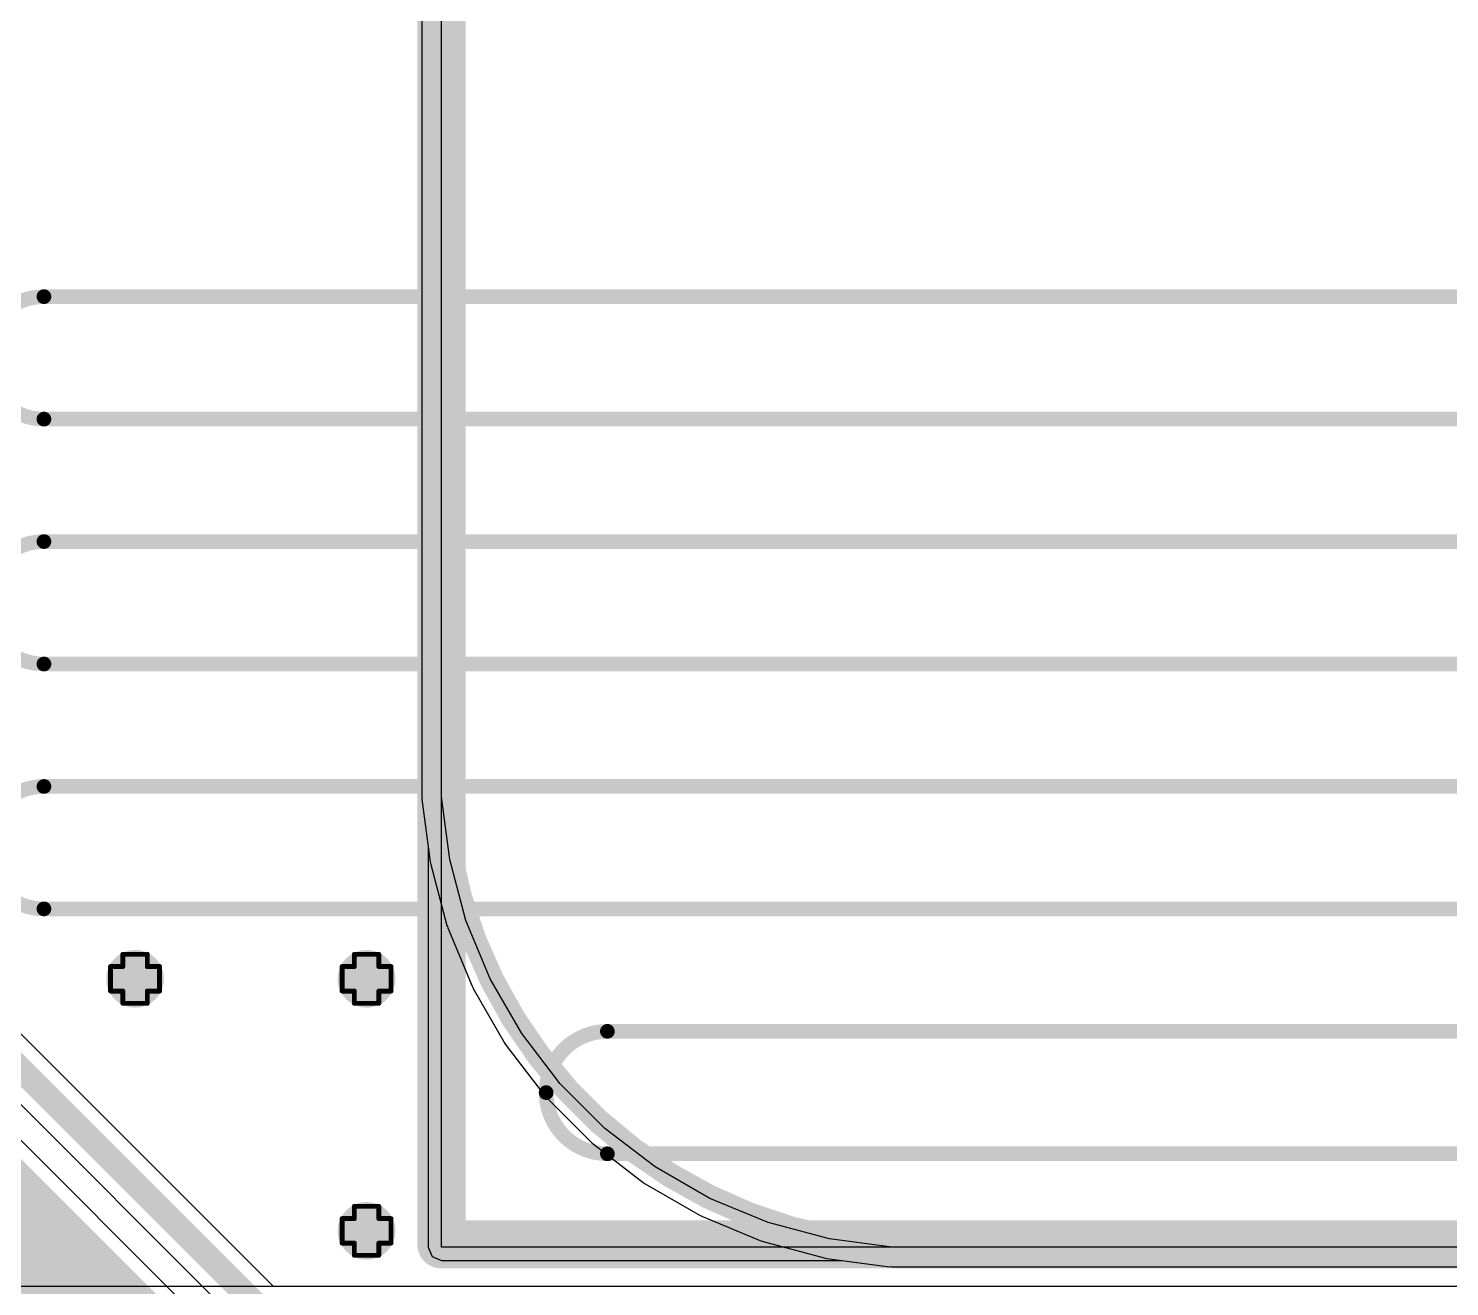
# Model space of a CAD drawing. Header units: inches. Extents: x -25 to 271, y -41 to 15.
# Drawn here: x 28.87 to 43.6, y -27.43 to -14.38 of the extents above; entities that cross this region are included whole.
import ezdxf

# ---------------------------------------------------------------- set-up
doc = ezdxf.new("R2010")
doc.units = ezdxf.units.IN
for name, color, linetype in [('Board_outline', 216, 'Continuous'), ('Bottom Layer', 5, 'Continuous'), ('Dimensions', 6, 'Continuous'), ('Drill Drawing', 1, 'Continuous'), ('Multi-Layer', 9, 'Continuous'), ('Top Layer', 1, 'Continuous'), ('Via Holes', 16, 'Continuous')]:
    doc.layers.add(name, color=color, linetype=linetype)

msp = doc.modelspace()

# ---------------------------------------------------------------- hatches: boundary and pattern name
at = {"layer": 'Bottom Layer'}
h = msp.add_hatch(color=5, dxfattribs=at)
edge = h.paths.add_edge_path()
edge.add_arc((29.972, -24.235), 0.3, 0, 360)
h = msp.add_hatch(color=5, dxfattribs=at)
edge = h.paths.add_edge_path()
edge.add_arc((32.372, -24.235), 0.3, 0, 360)
h = msp.add_hatch(color=5, dxfattribs=at)
edge = h.paths.add_edge_path()
edge.add_arc((32.372, -26.849), 0.3, 0, 360)
at = {"layer": 'Top Layer'}
h = msp.add_hatch(color=1, dxfattribs=at)
edge = h.paths.add_edge_path()
edge.add_arc((29.972, -24.235), 0.3, 0, 360)
h = msp.add_hatch(color=1, dxfattribs=at)
edge = h.paths.add_edge_path()
edge.add_arc((32.372, -24.235), 0.3, 0, 360)
h = msp.add_hatch(color=1, dxfattribs=at)
edge = h.paths.add_edge_path()
edge.add_arc((32.372, -26.849), 0.3, 0, 360)
at = {"layer": 'Via Holes'}
h = msp.add_hatch(color=7, dxfattribs=at)
edge = h.paths.add_edge_path()
edge.add_arc((29.972, -24.235), 0.15, 0, 360)
h = msp.add_hatch(color=7, dxfattribs=at)
edge = h.paths.add_edge_path()
edge.add_arc((32.372, -24.235), 0.15, 0, 360)
h = msp.add_hatch(color=7, dxfattribs=at)
edge = h.paths.add_edge_path()
edge.add_arc((32.372, -26.849), 0.15, 0, 360)

# ---------------------------------------------------------------- linework, layer by layer
at = {"layer": 'Board_outline'}
for points in [[(33.148, -22.019, 0.254, 0.254, 0), (33.148, -9.011, 0.254, 0.254, 0)], [(38.148, -27.019, 0.254, 0.254, -0.414214), (33.148, -22.019, 0.254, 0.254, 0)], [(38.148, -27.019, 0.254, 0.254, 0), (51.148, -27.019, 0.254, 0.254, 0)]]:
    msp.add_lwpolyline(points, format="xyseb", dxfattribs=at)
for points in [[(33.085, -22.019, 0.127, 0.127, 1), (33.212, -22.019, 0.127, 0.127, 1)], [(33.085, -22.019, 0.127, 0.127, 1), (33.212, -22.019, 0.127, 0.127, 1)], [(38.085, -27.019, 0.127, 0.127, 1), (38.212, -27.019, 0.127, 0.127, 1)], [(38.085, -27.019, 0.127, 0.127, 1), (38.212, -27.019, 0.127, 0.127, 1)]]:
    msp.add_lwpolyline(points, format="xyseb", close=True, dxfattribs=at)
at = {"layer": 'Bottom Layer'}
for p, q in [((32.944, -9.011), (32.944, -22.019)), ((32.944, -22.019), (32.944, -22.347)), ((32.944, -22.347), (32.947, -22.36)), ((32.947, -22.36), (32.946, -22.373)), ((32.946, -22.373), (33.031, -23.023)), ((33.031, -23.023), (33.036, -23.036)), ((33.036, -23.036), (33.037, -23.049)), ((33.037, -23.049), (33.206, -23.682)), ((33.206, -23.682), (33.212, -23.694)), ((33.212, -23.694), (33.215, -23.708)), ((33.215, -23.708), (33.466, -24.313)), ((33.466, -24.313), (33.473, -24.324)), ((33.473, -24.324), (33.478, -24.337)), ((33.478, -24.337), (33.805, -24.905)), ((33.805, -24.905), (33.814, -24.915)), ((33.814, -24.915), (33.82, -24.927)), ((33.82, -24.927), (34.219, -25.447)), ((34.219, -25.447), (34.229, -25.456)), ((34.229, -25.456), (34.237, -25.467)), ((34.237, -25.467), (34.7, -25.93)), ((34.7, -25.93), (34.711, -25.938)), ((34.711, -25.938), (34.72, -25.948)), ((34.72, -25.948), (35.24, -26.347)), ((35.24, -26.347), (35.252, -26.353)), ((35.252, -26.353), (35.262, -26.362)), ((35.262, -26.362), (35.83, -26.69)), ((35.83, -26.69), (35.843, -26.694)), ((35.843, -26.694), (35.854, -26.701)), ((35.854, -26.701), (36.459, -26.952)), ((36.459, -26.952), (36.473, -26.955)), ((36.473, -26.955), (36.485, -26.961)), ((36.485, -26.961), (37.118, -27.13)), ((37.118, -27.13), (37.131, -27.131)), ((37.131, -27.131), (37.144, -27.136)), ((37.144, -27.136), (37.794, -27.221)), ((37.794, -27.221), (37.807, -27.22)), ((37.807, -27.22), (37.82, -27.223)), ((37.82, -27.223), (51.476, -27.223)), ((53.181, -27.427), (26.963, -27.427))]:
    msp.add_line(p, q, dxfattribs=at)
at = {"layer": 'Dimensions'}
for points in [[(33.148, -26.989, 0.5, 0.5, 0), (33.148, -4.039, 0.5, 0.5, 0)], [(28.392, -17.795, 0.152, 0.152, -0.414214), (29.027, -17.16, 0.152, 0.152, 0)], [(28.392, -17.795, 0.152, 0.152, -0.414214), (29.027, -17.16, 0.152, 0.152, 0)], [(29.027, -17.16, 0.152, 0.152, 0), (54.427, -17.16, 0.152, 0.152, 0)], [(29.027, -17.16, 0.152, 0.152, 0), (54.427, -17.16, 0.152, 0.152, 0)], [(29.027, -18.43, 0.152, 0.152, -0.414214), (28.392, -17.795, 0.152, 0.152, 0)], [(29.027, -18.43, 0.152, 0.152, -0.414214), (28.392, -17.795, 0.152, 0.152, 0)], [(29.027, -18.43, 0.152, 0.152, 0), (54.427, -18.43, 0.152, 0.152, 0)], [(29.027, -18.43, 0.152, 0.152, 0), (54.427, -18.43, 0.152, 0.152, 0)], [(28.392, -20.335, 0.152, 0.152, -0.414214), (29.027, -19.7, 0.152, 0.152, 0)], [(28.392, -20.335, 0.152, 0.152, -0.414214), (29.027, -19.7, 0.152, 0.152, 0)], [(29.027, -19.7, 0.152, 0.152, 0), (54.427, -19.7, 0.152, 0.152, 0)], [(29.027, -19.7, 0.152, 0.152, 0), (54.427, -19.7, 0.152, 0.152, 0)], [(29.027, -20.97, 0.152, 0.152, -0.414214), (28.392, -20.335, 0.152, 0.152, 0)], [(29.027, -20.97, 0.152, 0.152, -0.414214), (28.392, -20.335, 0.152, 0.152, 0)], [(29.027, -20.97, 0.152, 0.152, 0), (54.427, -20.97, 0.152, 0.152, 0)], [(29.027, -20.97, 0.152, 0.152, 0), (54.427, -20.97, 0.152, 0.152, 0)], [(28.392, -22.875, 0.152, 0.152, -0.414214), (29.027, -22.24, 0.152, 0.152, 0)], [(28.392, -22.875, 0.152, 0.152, -0.414214), (29.027, -22.24, 0.152, 0.152, 0)], [(29.027, -22.24, 0.152, 0.152, 0), (54.427, -22.24, 0.152, 0.152, 0)], [(29.027, -22.24, 0.152, 0.152, 0), (54.427, -22.24, 0.152, 0.152, 0)], [(29.027, -23.51, 0.152, 0.152, -0.414214), (28.392, -22.875, 0.152, 0.152, 0)], [(29.027, -23.51, 0.152, 0.152, -0.414214), (28.392, -22.875, 0.152, 0.152, 0)], [(29.027, -23.51, 0.152, 0.152, 0), (54.427, -23.51, 0.152, 0.152, 0)], [(29.027, -23.51, 0.152, 0.152, 0), (54.427, -23.51, 0.152, 0.152, 0)], [(34.234, -25.415, 0.152, 0.152, -0.414214), (34.869, -24.78, 0.152, 0.152, 0)], [(34.869, -24.78, 0.152, 0.152, 0), (54.427, -24.78, 0.152, 0.152, 0)], [(34.869, -26.05, 0.152, 0.152, -0.414214), (34.234, -25.415, 0.152, 0.152, 0)], [(34.869, -26.05, 0.152, 0.152, 0), (54.427, -26.05, 0.152, 0.152, 0)], [(33.148, -26.989, 0.5, 0.5, 0), (56.148, -26.989, 0.5, 0.5, 0)], [(38.529, -27.019, 0.254, 0.254, 0), (61.468, -27.019, 0.254, 0.254, 0)]]:
    msp.add_lwpolyline(points, format="xyseb", dxfattribs=at)
for points in [[(28.989, -17.16, 0.0762, 0.0762, 1), (29.065, -17.16, 0.0762, 0.0762, 1)], [(28.989, -17.16, 0.0762, 0.0762, 1), (29.065, -17.16, 0.0762, 0.0762, 1)], [(28.989, -17.16, 0.0762, 0.0762, 1), (29.065, -17.16, 0.0762, 0.0762, 1)], [(28.989, -17.16, 0.0762, 0.0762, 1), (29.065, -17.16, 0.0762, 0.0762, 1)], [(28.989, -18.43, 0.0762, 0.0762, 1), (29.065, -18.43, 0.0762, 0.0762, 1)], [(28.989, -18.43, 0.0762, 0.0762, 1), (29.065, -18.43, 0.0762, 0.0762, 1)], [(28.989, -18.43, 0.0762, 0.0762, 1), (29.065, -18.43, 0.0762, 0.0762, 1)], [(28.989, -18.43, 0.0762, 0.0762, 1), (29.065, -18.43, 0.0762, 0.0762, 1)], [(28.989, -19.7, 0.0762, 0.0762, 1), (29.065, -19.7, 0.0762, 0.0762, 1)], [(28.989, -19.7, 0.0762, 0.0762, 1), (29.065, -19.7, 0.0762, 0.0762, 1)], [(28.989, -19.7, 0.0762, 0.0762, 1), (29.065, -19.7, 0.0762, 0.0762, 1)], [(28.989, -19.7, 0.0762, 0.0762, 1), (29.065, -19.7, 0.0762, 0.0762, 1)], [(28.989, -20.97, 0.0762, 0.0762, 1), (29.065, -20.97, 0.0762, 0.0762, 1)], [(28.989, -20.97, 0.0762, 0.0762, 1), (29.065, -20.97, 0.0762, 0.0762, 1)], [(28.989, -20.97, 0.0762, 0.0762, 1), (29.065, -20.97, 0.0762, 0.0762, 1)], [(28.989, -20.97, 0.0762, 0.0762, 1), (29.065, -20.97, 0.0762, 0.0762, 1)], [(28.989, -22.24, 0.0762, 0.0762, 1), (29.065, -22.24, 0.0762, 0.0762, 1)], [(28.989, -22.24, 0.0762, 0.0762, 1), (29.065, -22.24, 0.0762, 0.0762, 1)], [(28.989, -22.24, 0.0762, 0.0762, 1), (29.065, -22.24, 0.0762, 0.0762, 1)], [(28.989, -22.24, 0.0762, 0.0762, 1), (29.065, -22.24, 0.0762, 0.0762, 1)], [(28.989, -23.51, 0.0762, 0.0762, 1), (29.065, -23.51, 0.0762, 0.0762, 1)], [(28.989, -23.51, 0.0762, 0.0762, 1), (29.065, -23.51, 0.0762, 0.0762, 1)], [(28.989, -23.51, 0.0762, 0.0762, 1), (29.065, -23.51, 0.0762, 0.0762, 1)], [(28.989, -23.51, 0.0762, 0.0762, 1), (29.065, -23.51, 0.0762, 0.0762, 1)], [(34.831, -24.78, 0.0762, 0.0762, 1), (34.907, -24.78, 0.0762, 0.0762, 1)], [(34.831, -24.78, 0.0762, 0.0762, 1), (34.907, -24.78, 0.0762, 0.0762, 1)], [(34.196, -25.415, 0.0762, 0.0762, 1), (34.272, -25.415, 0.0762, 0.0762, 1)], [(34.196, -25.415, 0.0762, 0.0762, 1), (34.272, -25.415, 0.0762, 0.0762, 1)], [(34.831, -26.05, 0.0762, 0.0762, 1), (34.907, -26.05, 0.0762, 0.0762, 1)], [(34.831, -26.05, 0.0762, 0.0762, 1), (34.907, -26.05, 0.0762, 0.0762, 1)], [(33.023, -26.989, 0.25, 0.25, 1), (33.273, -26.989, 0.25, 0.25, 1)], [(33.023, -26.989, 0.25, 0.25, 1), (33.273, -26.989, 0.25, 0.25, 1)], [(38.466, -27.019, 0.127, 0.127, 1), (38.593, -27.019, 0.127, 0.127, 1)]]:
    msp.add_lwpolyline(points, format="xyseb", close=True, dxfattribs=at)
at = {"layer": 'Drill Drawing'}
for points in [[(29.845, -24.108, 0.0508, 0.0508, 0), (29.845, -23.981, 0.0508, 0.0508, 0)], [(29.845, -23.981, 0.0508, 0.0508, 0), (30.099, -23.981, 0.0508, 0.0508, 0)], [(30.099, -24.108, 0.0508, 0.0508, 0), (30.099, -23.981, 0.0508, 0.0508, 0)], [(32.245, -24.108, 0.0508, 0.0508, 0), (32.245, -23.981, 0.0508, 0.0508, 0)], [(32.245, -23.981, 0.0508, 0.0508, 0), (32.499, -23.981, 0.0508, 0.0508, 0)], [(32.499, -24.108, 0.0508, 0.0508, 0), (32.499, -23.981, 0.0508, 0.0508, 0)], [(29.718, -24.362, 0.0508, 0.0508, 0), (29.718, -24.108, 0.0508, 0.0508, 0)], [(29.718, -24.108, 0.0508, 0.0508, 0), (29.845, -24.108, 0.0508, 0.0508, 0)], [(30.099, -24.108, 0.0508, 0.0508, 0), (30.226, -24.108, 0.0508, 0.0508, 0)], [(30.226, -24.362, 0.0508, 0.0508, 0), (30.226, -24.108, 0.0508, 0.0508, 0)], [(32.118, -24.362, 0.0508, 0.0508, 0), (32.118, -24.108, 0.0508, 0.0508, 0)], [(32.118, -24.108, 0.0508, 0.0508, 0), (32.245, -24.108, 0.0508, 0.0508, 0)], [(32.499, -24.108, 0.0508, 0.0508, 0), (32.626, -24.108, 0.0508, 0.0508, 0)], [(32.626, -24.362, 0.0508, 0.0508, 0), (32.626, -24.108, 0.0508, 0.0508, 0)], [(29.718, -24.362, 0.0508, 0.0508, 0), (29.845, -24.362, 0.0508, 0.0508, 0)], [(29.845, -24.489, 0.0508, 0.0508, 0), (29.845, -24.362, 0.0508, 0.0508, 0)], [(30.099, -24.362, 0.0508, 0.0508, 0), (30.226, -24.362, 0.0508, 0.0508, 0)], [(30.099, -24.489, 0.0508, 0.0508, 0), (30.099, -24.362, 0.0508, 0.0508, 0)], [(32.118, -24.362, 0.0508, 0.0508, 0), (32.245, -24.362, 0.0508, 0.0508, 0)], [(32.245, -24.489, 0.0508, 0.0508, 0), (32.245, -24.362, 0.0508, 0.0508, 0)], [(32.499, -24.362, 0.0508, 0.0508, 0), (32.626, -24.362, 0.0508, 0.0508, 0)], [(32.499, -24.489, 0.0508, 0.0508, 0), (32.499, -24.362, 0.0508, 0.0508, 0)], [(29.845, -24.489, 0.0508, 0.0508, 0), (30.099, -24.489, 0.0508, 0.0508, 0)], [(32.245, -24.489, 0.0508, 0.0508, 0), (32.499, -24.489, 0.0508, 0.0508, 0)], [(32.245, -26.722, 0.0508, 0.0508, 0), (32.245, -26.595, 0.0508, 0.0508, 0)], [(32.245, -26.595, 0.0508, 0.0508, 0), (32.499, -26.595, 0.0508, 0.0508, 0)], [(32.499, -26.722, 0.0508, 0.0508, 0), (32.499, -26.595, 0.0508, 0.0508, 0)], [(32.118, -26.976, 0.0508, 0.0508, 0), (32.118, -26.722, 0.0508, 0.0508, 0)], [(32.118, -26.722, 0.0508, 0.0508, 0), (32.245, -26.722, 0.0508, 0.0508, 0)], [(32.499, -26.722, 0.0508, 0.0508, 0), (32.626, -26.722, 0.0508, 0.0508, 0)], [(32.626, -26.976, 0.0508, 0.0508, 0), (32.626, -26.722, 0.0508, 0.0508, 0)], [(32.118, -26.976, 0.0508, 0.0508, 0), (32.245, -26.976, 0.0508, 0.0508, 0)], [(32.245, -27.103, 0.0508, 0.0508, 0), (32.245, -26.976, 0.0508, 0.0508, 0)], [(32.499, -26.976, 0.0508, 0.0508, 0), (32.626, -26.976, 0.0508, 0.0508, 0)], [(32.499, -27.103, 0.0508, 0.0508, 0), (32.499, -26.976, 0.0508, 0.0508, 0)], [(32.245, -27.103, 0.0508, 0.0508, 0), (32.499, -27.103, 0.0508, 0.0508, 0)]]:
    msp.add_lwpolyline(points, format="xyseb", dxfattribs=at)
for points in [[(29.832, -23.981, 0.0254, 0.0254, 1), (29.858, -23.981, 0.0254, 0.0254, 1)], [(29.832, -23.981, 0.0254, 0.0254, 1), (29.858, -23.981, 0.0254, 0.0254, 1)], [(30.086, -23.981, 0.0254, 0.0254, 1), (30.112, -23.981, 0.0254, 0.0254, 1)], [(30.086, -23.981, 0.0254, 0.0254, 1), (30.112, -23.981, 0.0254, 0.0254, 1)], [(32.233, -23.981, 0.0254, 0.0254, 1), (32.258, -23.981, 0.0254, 0.0254, 1)], [(32.233, -23.981, 0.0254, 0.0254, 1), (32.258, -23.981, 0.0254, 0.0254, 1)], [(32.487, -23.981, 0.0254, 0.0254, 1), (32.512, -23.981, 0.0254, 0.0254, 1)], [(32.487, -23.981, 0.0254, 0.0254, 1), (32.512, -23.981, 0.0254, 0.0254, 1)], [(29.705, -24.108, 0.0254, 0.0254, 1), (29.731, -24.108, 0.0254, 0.0254, 1)], [(29.705, -24.108, 0.0254, 0.0254, 1), (29.731, -24.108, 0.0254, 0.0254, 1)], [(29.832, -24.108, 0.0254, 0.0254, 1), (29.858, -24.108, 0.0254, 0.0254, 1)], [(29.832, -24.108, 0.0254, 0.0254, 1), (29.858, -24.108, 0.0254, 0.0254, 1)], [(30.086, -24.108, 0.0254, 0.0254, 1), (30.112, -24.108, 0.0254, 0.0254, 1)], [(30.086, -24.108, 0.0254, 0.0254, 1), (30.112, -24.108, 0.0254, 0.0254, 1)], [(30.213, -24.108, 0.0254, 0.0254, 1), (30.239, -24.108, 0.0254, 0.0254, 1)], [(30.213, -24.108, 0.0254, 0.0254, 1), (30.239, -24.108, 0.0254, 0.0254, 1)], [(32.106, -24.108, 0.0254, 0.0254, 1), (32.131, -24.108, 0.0254, 0.0254, 1)], [(32.106, -24.108, 0.0254, 0.0254, 1), (32.131, -24.108, 0.0254, 0.0254, 1)], [(32.233, -24.108, 0.0254, 0.0254, 1), (32.258, -24.108, 0.0254, 0.0254, 1)], [(32.233, -24.108, 0.0254, 0.0254, 1), (32.258, -24.108, 0.0254, 0.0254, 1)], [(32.487, -24.108, 0.0254, 0.0254, 1), (32.512, -24.108, 0.0254, 0.0254, 1)], [(32.487, -24.108, 0.0254, 0.0254, 1), (32.512, -24.108, 0.0254, 0.0254, 1)], [(32.614, -24.108, 0.0254, 0.0254, 1), (32.639, -24.108, 0.0254, 0.0254, 1)], [(32.614, -24.108, 0.0254, 0.0254, 1), (32.639, -24.108, 0.0254, 0.0254, 1)], [(29.705, -24.362, 0.0254, 0.0254, 1), (29.731, -24.362, 0.0254, 0.0254, 1)], [(29.705, -24.362, 0.0254, 0.0254, 1), (29.731, -24.362, 0.0254, 0.0254, 1)], [(29.832, -24.362, 0.0254, 0.0254, 1), (29.858, -24.362, 0.0254, 0.0254, 1)], [(29.832, -24.362, 0.0254, 0.0254, 1), (29.858, -24.362, 0.0254, 0.0254, 1)], [(30.086, -24.362, 0.0254, 0.0254, 1), (30.112, -24.362, 0.0254, 0.0254, 1)], [(30.086, -24.362, 0.0254, 0.0254, 1), (30.112, -24.362, 0.0254, 0.0254, 1)], [(30.213, -24.362, 0.0254, 0.0254, 1), (30.239, -24.362, 0.0254, 0.0254, 1)], [(30.213, -24.362, 0.0254, 0.0254, 1), (30.239, -24.362, 0.0254, 0.0254, 1)], [(32.106, -24.362, 0.0254, 0.0254, 1), (32.131, -24.362, 0.0254, 0.0254, 1)], [(32.106, -24.362, 0.0254, 0.0254, 1), (32.131, -24.362, 0.0254, 0.0254, 1)], [(32.233, -24.362, 0.0254, 0.0254, 1), (32.258, -24.362, 0.0254, 0.0254, 1)], [(32.233, -24.362, 0.0254, 0.0254, 1), (32.258, -24.362, 0.0254, 0.0254, 1)], [(32.487, -24.362, 0.0254, 0.0254, 1), (32.512, -24.362, 0.0254, 0.0254, 1)], [(32.487, -24.362, 0.0254, 0.0254, 1), (32.512, -24.362, 0.0254, 0.0254, 1)], [(32.614, -24.362, 0.0254, 0.0254, 1), (32.639, -24.362, 0.0254, 0.0254, 1)], [(32.614, -24.362, 0.0254, 0.0254, 1), (32.639, -24.362, 0.0254, 0.0254, 1)], [(29.832, -24.489, 0.0254, 0.0254, 1), (29.858, -24.489, 0.0254, 0.0254, 1)], [(29.832, -24.489, 0.0254, 0.0254, 1), (29.858, -24.489, 0.0254, 0.0254, 1)], [(30.086, -24.489, 0.0254, 0.0254, 1), (30.112, -24.489, 0.0254, 0.0254, 1)], [(30.086, -24.489, 0.0254, 0.0254, 1), (30.112, -24.489, 0.0254, 0.0254, 1)], [(32.233, -24.489, 0.0254, 0.0254, 1), (32.258, -24.489, 0.0254, 0.0254, 1)], [(32.233, -24.489, 0.0254, 0.0254, 1), (32.258, -24.489, 0.0254, 0.0254, 1)], [(32.487, -24.489, 0.0254, 0.0254, 1), (32.512, -24.489, 0.0254, 0.0254, 1)], [(32.487, -24.489, 0.0254, 0.0254, 1), (32.512, -24.489, 0.0254, 0.0254, 1)], [(32.233, -26.595, 0.0254, 0.0254, 1), (32.258, -26.595, 0.0254, 0.0254, 1)], [(32.233, -26.595, 0.0254, 0.0254, 1), (32.258, -26.595, 0.0254, 0.0254, 1)], [(32.487, -26.595, 0.0254, 0.0254, 1), (32.512, -26.595, 0.0254, 0.0254, 1)], [(32.487, -26.595, 0.0254, 0.0254, 1), (32.512, -26.595, 0.0254, 0.0254, 1)], [(32.106, -26.722, 0.0254, 0.0254, 1), (32.131, -26.722, 0.0254, 0.0254, 1)], [(32.106, -26.722, 0.0254, 0.0254, 1), (32.131, -26.722, 0.0254, 0.0254, 1)], [(32.233, -26.722, 0.0254, 0.0254, 1), (32.258, -26.722, 0.0254, 0.0254, 1)], [(32.233, -26.722, 0.0254, 0.0254, 1), (32.258, -26.722, 0.0254, 0.0254, 1)], [(32.487, -26.722, 0.0254, 0.0254, 1), (32.512, -26.722, 0.0254, 0.0254, 1)], [(32.487, -26.722, 0.0254, 0.0254, 1), (32.512, -26.722, 0.0254, 0.0254, 1)], [(32.614, -26.722, 0.0254, 0.0254, 1), (32.639, -26.722, 0.0254, 0.0254, 1)], [(32.614, -26.722, 0.0254, 0.0254, 1), (32.639, -26.722, 0.0254, 0.0254, 1)], [(32.106, -26.976, 0.0254, 0.0254, 1), (32.131, -26.976, 0.0254, 0.0254, 1)], [(32.106, -26.976, 0.0254, 0.0254, 1), (32.131, -26.976, 0.0254, 0.0254, 1)], [(32.233, -26.976, 0.0254, 0.0254, 1), (32.258, -26.976, 0.0254, 0.0254, 1)], [(32.233, -26.976, 0.0254, 0.0254, 1), (32.258, -26.976, 0.0254, 0.0254, 1)], [(32.487, -26.976, 0.0254, 0.0254, 1), (32.512, -26.976, 0.0254, 0.0254, 1)], [(32.487, -26.976, 0.0254, 0.0254, 1), (32.512, -26.976, 0.0254, 0.0254, 1)], [(32.614, -26.976, 0.0254, 0.0254, 1), (32.639, -26.976, 0.0254, 0.0254, 1)], [(32.614, -26.976, 0.0254, 0.0254, 1), (32.639, -26.976, 0.0254, 0.0254, 1)], [(32.233, -27.103, 0.0254, 0.0254, 1), (32.258, -27.103, 0.0254, 0.0254, 1)], [(32.233, -27.103, 0.0254, 0.0254, 1), (32.258, -27.103, 0.0254, 0.0254, 1)], [(32.487, -27.103, 0.0254, 0.0254, 1), (32.512, -27.103, 0.0254, 0.0254, 1)], [(32.487, -27.103, 0.0254, 0.0254, 1), (32.512, -27.103, 0.0254, 0.0254, 1)]]:
    msp.add_lwpolyline(points, format="xyseb", close=True, dxfattribs=at)
at = {"layer": 'Multi-Layer'}
for p, q in [((33.148, -22.019), (33.148, -9.011)), ((33.148, -22.019), (33.148, -22.019)), ((33.148, -22.347), (33.148, -22.019)), ((33.234, -22.997), (33.148, -22.347)), ((33.403, -23.63), (33.234, -22.997)), ((33.654, -24.235), (33.403, -23.63)), ((33.982, -24.803), (33.654, -24.235)), ((34.381, -25.323), (33.982, -24.803)), ((34.844, -25.786), (34.381, -25.323)), ((35.364, -26.185), (34.844, -25.786)), ((35.932, -26.513), (35.364, -26.185)), ((36.537, -26.764), (35.932, -26.513)), ((37.171, -26.933), (36.537, -26.764)), ((37.82, -27.019), (37.171, -26.933)), ((38.148, -27.019), (37.82, -27.019)), ((51.148, -27.019), (38.148, -27.019))]:
    msp.add_line(p, q, dxfattribs=at)
at = {"layer": 'Top Layer'}
for p, q in [((33.148, -27.019), (33.148, -4.039)), ((32.944, -9.011), (32.944, -22.019)), ((32.944, -22.019), (32.944, -22.347)), ((32.944, -22.347), (32.947, -22.36)), ((32.947, -22.36), (32.946, -22.373)), ((32.946, -22.373), (33.011, -22.865)), ((33.011, -22.865), (33.011, -27.019)), ((31.407, -27.427), (27.856, -23.877)), ((27.566, -24.319), (31.116, -27.869)), ((30.924, -28.048), (27.778, -24.902)), ((33.011, -27.019), (33.051, -27.116)), ((56.148, -27.019), (33.148, -27.019)), ((33.051, -27.116), (33.148, -27.156)), ((33.148, -27.156), (37.302, -27.156)), ((37.302, -27.156), (37.794, -27.221)), ((37.794, -27.221), (37.807, -27.22)), ((37.807, -27.22), (37.82, -27.223)), ((37.82, -27.223), (51.476, -27.223)), ((56.575, -27.427), (31.407, -27.427))]:
    msp.add_line(p, q, dxfattribs=at)
for points in [[(27.673, -24.06, 0.254, 0.254, 0), (31.299, -27.686, 0.254, 0.254, 0)], [(27.28, -25.4, 1.143, 1.143, 0), (30.632, -28.753, 1.143, 1.143, 0)]]:
    msp.add_lwpolyline(points, format="xyseb", dxfattribs=at)

doc.saveas('drawing.dxf')
